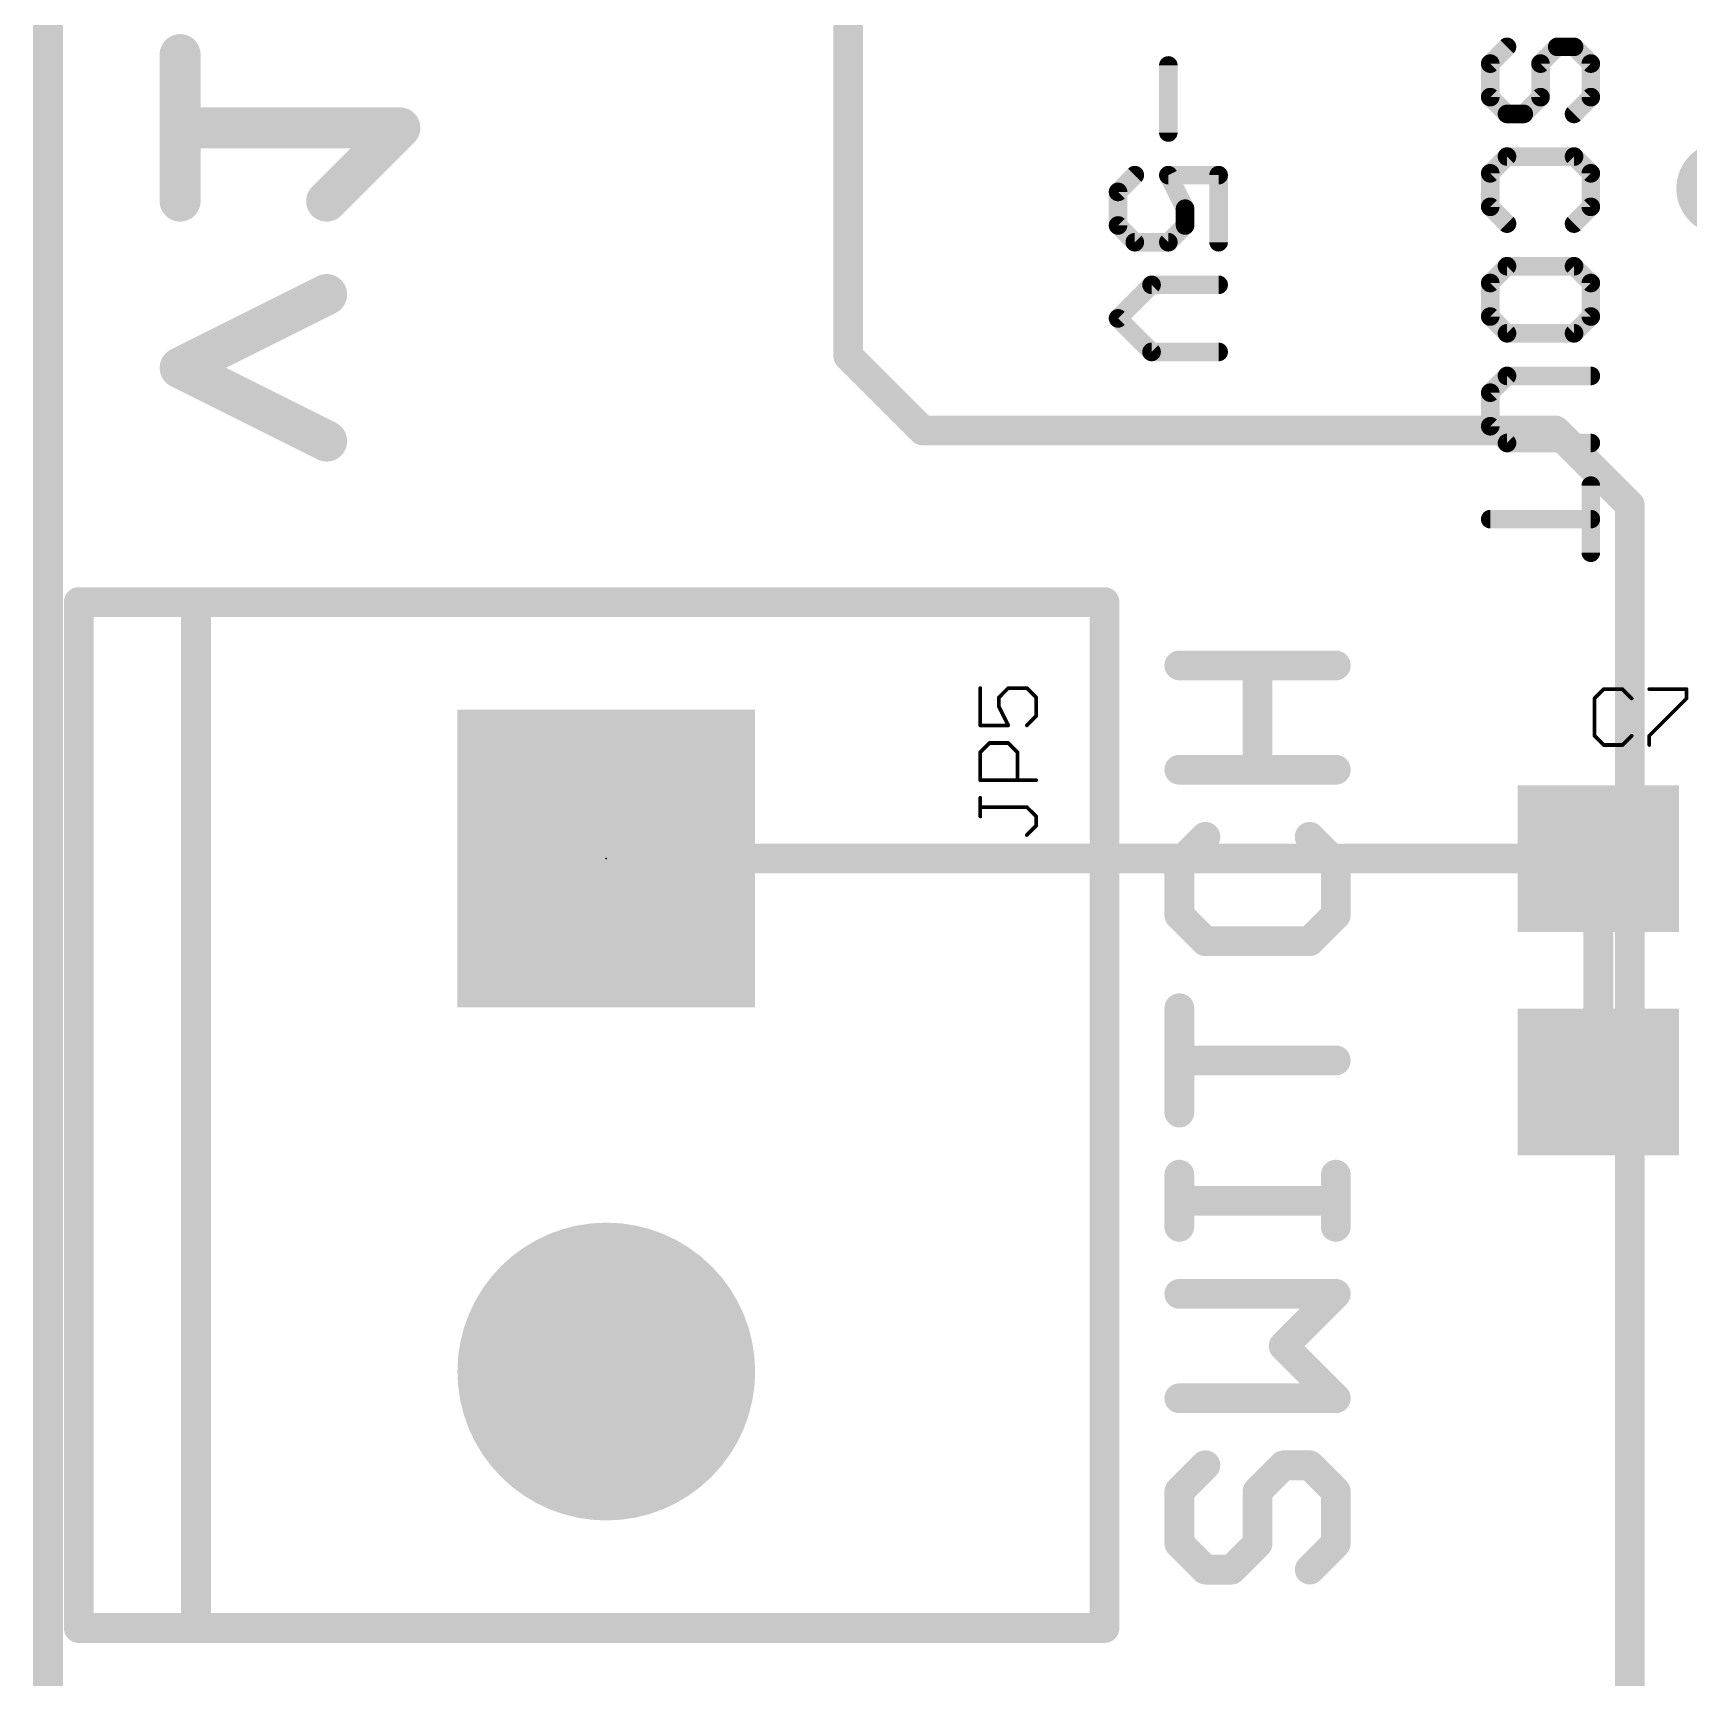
# Model space of a CAD drawing. Extents: x -0.1 to 74.4, y -25.4 to 49.6.
# Drawn here: x -0.1 to 11.2, y 22.35 to 33.57 of the extents above; entities that cross this region are included whole.
import ezdxf

# ---------------------------------------------------------------- set-up
doc = ezdxf.new("R2010")
doc.units = 0
for name, color, linetype in [('1', 12, 'CONTINUOUS'), ('15', 12, 'CONTINUOUS'), ('16', 132, 'CONTINUOUS'), ('17', 110, 'CONTINUOUS'), ('18', 110, 'CONTINUOUS'), ('20', 53, 'CONTINUOUS'), ('21', 41, 'CONTINUOUS'), ('23', 53, 'CONTINUOUS'), ('25', 253, 'CONTINUOUS')]:
    doc.layers.add(name, color=color, linetype=linetype)

# ---------------------------------------------------------------- blocks, each defined once
blk = doc.blocks.new('RECT')
blk.add_solid([(-0.5, -0.5), (0.5, -0.5), (-0.5, 0.5), (0.5, 0.5)])
blk = doc.blocks.new('SQUAREP')
blk.add_solid([(-0.5, -0.5), (0.5, -0.5), (-0.5, 0.5), (0.5, 0.5)])
blk = doc.blocks.new('ROUNDP')
at = {"const_width": 0.5}
blk.add_lwpolyline([(0, -0.25, 1), (0, 0.25, 1), (0, -0.25)], format="xyb", dxfattribs=at)
blk = doc.blocks.new('ROUNDV')
at = {"const_width": 0.5}
blk.add_lwpolyline([(0, -0.25, 1), (0, 0.25, 1), (0, -0.25)], format="xyb", dxfattribs=at)

msp = doc.modelspace()

# ---------------------------------------------------------------- linework, layer by layer
at = {"layer": '1', "const_width": 0.2032}
for points in [[(3.81, 27.94), (10.58, 27.94)], [(10.58, 26.416), (10.58, 27.94)]]:
    msp.add_lwpolyline(points, dxfattribs=at)
at = {"layer": '1', "const_width": 0.1016}
for points in [[(3.81, 27.9908, 1), (3.81, 27.8892)], [(10.6308, 27.94, 1), (10.5292, 27.94)], [(10.58, 27.8892, 1), (10.58, 27.9908)], [(10.5292, 26.416, 1), (10.6308, 26.416)]]:
    msp.add_lwpolyline(points, format="xyb", dxfattribs=at)
at = {"layer": '15', "const_width": 0.2032}
msp.add_lwpolyline([(0, 2.54), (0, 46.99)], dxfattribs=at)
at = {"layer": '16'}
for points, const_width in [([(0, 2.54), (0, 46.99)], 0.2032), ([(5.461, 31.369), (5.461, 43.815)], 0.2032), ([(0.9017, 32.4254), (0.9017, 33.4253)], 0.2794), ([(2.4016, 32.9253), (0.9017, 32.9253)], 0.2794), ([(1.9016, 32.4254), (2.4016, 32.9253)], 0.2794), ([(0.9017, 31.2882), (1.9016, 31.7881)], 0.2794), ([(1.9016, 30.7882), (0.9017, 31.2882)], 0.2794), ([(5.969, 30.861), (5.461, 31.369)], 0.2032), ([(10.287, 30.861), (5.969, 30.861)], 0.2032), ([(10.795, 30.353), (10.287, 30.861)], 0.2032), ([(10.795, 3.048), (10.795, 30.353)], 0.2032)]:
    msp.add_lwpolyline(points, dxfattribs=dict(at, const_width=const_width))
for points, const_width in [([(0.9716, 33.4253, 1), (0.8319, 33.4253)], 0.1397), ([(0.9017, 32.9952, 1), (0.9017, 32.8555)], 0.1397), ([(2.451, 32.8759, 1), (2.3522, 32.9747)], 0.1397), ([(2.4016, 32.8555, 1), (2.4016, 32.9952)], 0.1397), ([(1.8522, 32.4748, 1), (1.951, 32.376)], 0.1397), ([(0.8319, 32.4254, 1), (0.9716, 32.4254)], 0.1397), ([(1.9329, 31.7257, 1), (1.8704, 31.8506)], 0.1397), ([(0.9329, 31.3507, 1), (0.8705, 31.2257)], 0.1397), ([(0.8705, 31.3507, 1), (0.9329, 31.2257)], 0.1397), ([(5.4969, 31.4049, 1), (5.4251, 31.3331)], 0.1016), ([(5.4102, 31.369, 1), (5.5118, 31.369)], 0.1016), ([(5.969, 30.9118, 1), (5.969, 30.8102)], 0.1016), ([(10.3229, 30.8969, 1), (10.2511, 30.8251)], 0.1016), ([(10.287, 30.8102, 1), (10.287, 30.9118)], 0.1016), ([(1.8704, 30.7257, 1), (1.9329, 30.8507)], 0.1397), ([(5.9331, 30.8251, 1), (6.0049, 30.8969)], 0.1016), ([(10.8458, 30.353, 1), (10.7442, 30.353)], 0.1016), ([(10.7591, 30.3171, 1), (10.8309, 30.3889)], 0.1016)]:
    msp.add_lwpolyline(points, format="xyb", dxfattribs=dict(at, const_width=const_width))
at = {"layer": '20', "const_width": 0.2032}
msp.add_lwpolyline([(0, 2.54), (0, 46.99)], dxfattribs=at)
at = {"layer": '21'}
for points, const_width in [([(9.8425, 33.3637), (9.9569, 33.4781)], 0.127), ([(9.8425, 33.3637), (9.9569, 33.4781)], 0.127), ([(10.3001, 33.4781), (10.1857, 33.3637)], 0.127), ([(10.3001, 33.4781), (10.1857, 33.3637)], 0.127), ([(10.4145, 33.4781), (10.3001, 33.4781)], 0.127), ([(10.4145, 33.4781), (10.3001, 33.4781)], 0.127), ([(10.5289, 33.3637), (10.4145, 33.4781)], 0.127), ([(10.5289, 33.3637), (10.4145, 33.4781)], 0.127), ([(7.6457, 33.3511), (7.6457, 32.8935)], 0.127), ([(9.8425, 33.1349), (9.8425, 33.3637)], 0.127), ([(9.8425, 33.1349), (9.8425, 33.3637)], 0.127), ([(10.1857, 33.3637), (10.1857, 33.1349)], 0.127), ([(10.1857, 33.3637), (10.1857, 33.1349)], 0.127), ([(10.5289, 33.1349), (10.5289, 33.3637)], 0.127), ([(10.5289, 33.1349), (10.5289, 33.3637)], 0.127), ([(9.9569, 33.0205), (9.8425, 33.1349)], 0.127), ([(9.9569, 33.0205), (9.8425, 33.1349)], 0.127), ([(10.1857, 33.1349), (10.0713, 33.0205)], 0.127), ([(10.1857, 33.1349), (10.0713, 33.0205)], 0.127), ([(10.4145, 33.0205), (10.5289, 33.1349)], 0.127), ([(10.4145, 33.0205), (10.5289, 33.1349)], 0.127), ([(10.0713, 33.0205), (9.9569, 33.0205)], 0.127), ([(10.0713, 33.0205), (9.9569, 33.0205)], 0.127), ([(9.9569, 32.7297), (9.8425, 32.6153)], 0.127), ([(9.9569, 32.7297), (9.8425, 32.6153)], 0.127), ([(10.4145, 32.7297), (9.9569, 32.7297)], 0.127), ([(10.4145, 32.7297), (9.9569, 32.7297)], 0.127), ([(10.5289, 32.6153), (10.4145, 32.7297)], 0.127), ([(10.5289, 32.6153), (10.4145, 32.7297)], 0.127), ([(7.3025, 32.4883), (7.4169, 32.6027)], 0.127), ([(7.9889, 32.6027), (7.6457, 32.6027)], 0.127), ([(7.6457, 32.6027), (7.7601, 32.3739)], 0.127), ([(7.9889, 32.1451), (7.9889, 32.6027)], 0.127), ([(9.8425, 32.6153), (9.8425, 32.3865)], 0.127), ([(9.8425, 32.6153), (9.8425, 32.3865)], 0.127), ([(10.5289, 32.3865), (10.5289, 32.6153)], 0.127), ([(10.5289, 32.3865), (10.5289, 32.6153)], 0.127), ([(7.3025, 32.2595), (7.3025, 32.4883)], 0.127), ([(7.7601, 32.3739), (7.7601, 32.2595)], 0.127), ([(9.8425, 32.3865), (9.9569, 32.2721)], 0.127), ([(9.8425, 32.3865), (9.9569, 32.2721)], 0.127), ([(10.4145, 32.2721), (10.5289, 32.3865)], 0.127), ([(10.4145, 32.2721), (10.5289, 32.3865)], 0.127), ([(7.4169, 32.1451), (7.3025, 32.2595)], 0.127), ([(7.7601, 32.2595), (7.6457, 32.1451)], 0.127), ([(7.6457, 32.1451), (7.4169, 32.1451)], 0.127), ([(9.9569, 31.9813), (9.8425, 31.8669)], 0.127), ([(9.9569, 31.9813), (9.8425, 31.8669)], 0.127), ([(10.4145, 31.9813), (9.9569, 31.9813)], 0.127), ([(10.4145, 31.9813), (9.9569, 31.9813)], 0.127), ([(10.5289, 31.8669), (10.4145, 31.9813)], 0.127), ([(10.5289, 31.8669), (10.4145, 31.9813)], 0.127), ([(7.5313, 31.8543), (7.3025, 31.6255)], 0.127), ([(7.9889, 31.8543), (7.5313, 31.8543)], 0.127), ([(9.8425, 31.8669), (9.8425, 31.6381)], 0.127), ([(9.8425, 31.8669), (9.8425, 31.6381)], 0.127), ([(10.5289, 31.6381), (10.5289, 31.8669)], 0.127), ([(10.5289, 31.6381), (10.5289, 31.8669)], 0.127), ([(7.3025, 31.6255), (7.5313, 31.3967)], 0.127), ([(9.8425, 31.6381), (9.9569, 31.5237)], 0.127), ([(9.8425, 31.6381), (9.9569, 31.5237)], 0.127), ([(10.4145, 31.5237), (10.5289, 31.6381)], 0.127), ([(10.4145, 31.5237), (10.5289, 31.6381)], 0.127), ([(9.9569, 31.5237), (10.4145, 31.5237)], 0.127), ([(9.9569, 31.5237), (10.4145, 31.5237)], 0.127), ([(7.5313, 31.3967), (7.9889, 31.3967)], 0.127), ([(9.9569, 31.2328), (9.8425, 31.1184)], 0.127), ([(9.9569, 31.2328), (9.8425, 31.1184)], 0.127), ([(10.5289, 31.2328), (9.9569, 31.2328)], 0.127), ([(10.5289, 31.2328), (9.9569, 31.2328)], 0.127), ([(9.8425, 31.1184), (9.8425, 30.8896)], 0.127), ([(9.8425, 31.1184), (9.8425, 30.8896)], 0.127), ([(9.8425, 30.8896), (9.9569, 30.7752)], 0.127), ([(9.8425, 30.8896), (9.9569, 30.7752)], 0.127), ([(9.9569, 30.7752), (10.5289, 30.7752)], 0.127), ([(9.9569, 30.7752), (10.5289, 30.7752)], 0.127), ([(10.5289, 30.4844), (10.5289, 30.0268)], 0.127), ([(10.5289, 30.4844), (10.5289, 30.0268)], 0.127), ([(9.8425, 30.2556), (10.5289, 30.2556)], 0.127), ([(9.8425, 30.2556), (10.5289, 30.2556)], 0.127), ([(0.21, 22.69), (0.21, 29.69)], 0.2032), ([(0.21, 29.69), (1.01, 29.69)], 0.2032), ([(1.01, 29.69), (7.21, 29.69)], 0.2032), ([(1.01, 22.69), (1.01, 29.69)], 0.2032), ([(7.21, 29.69), (7.21, 22.69)], 0.2032), ([(7.7207, 29.2576), (8.7884, 29.2576)], 0.2032), ([(8.2545, 28.5458), (8.2545, 29.2576)], 0.2032), ([(8.7884, 28.5458), (7.7207, 28.5458)], 0.2032), ([(7.8986, 28.0882), (7.7207, 27.9102)], 0.2032), ([(8.7884, 27.9102), (8.6105, 28.0882)], 0.2032), ([(7.7207, 27.9102), (7.7207, 27.5543)], 0.2032), ([(8.7884, 27.5543), (8.7884, 27.9102)], 0.2032), ([(7.7207, 27.5543), (7.8986, 27.3764)], 0.2032), ([(8.6105, 27.3764), (8.7884, 27.5543)], 0.2032), ([(7.8986, 27.3764), (8.6105, 27.3764)], 0.2032), ([(7.7207, 26.207), (7.7207, 26.9188)], 0.2032), ([(8.7884, 26.5629), (7.7207, 26.5629)], 0.2032), ([(7.7207, 25.4274), (7.7207, 25.7833)], 0.2032), ([(8.7884, 25.4274), (8.7884, 25.7833)], 0.2032), ([(8.7884, 25.6053), (7.7207, 25.6053)], 0.2032), ([(8.7884, 24.9698), (7.7207, 24.9698)], 0.2032), ([(8.4325, 24.6139), (8.7884, 24.9698)], 0.2032), ([(8.7884, 24.258), (8.4325, 24.6139)], 0.2032), ([(7.7207, 24.258), (8.7884, 24.258)], 0.2032), ([(7.8986, 23.8004), (7.7207, 23.6225)], 0.2032), ([(8.2545, 23.6225), (8.4325, 23.8004)], 0.2032), ([(8.4325, 23.8004), (8.6105, 23.8004)], 0.2032), ([(8.6105, 23.8004), (8.7884, 23.6225)], 0.2032), ([(7.7207, 23.6225), (7.7207, 23.2666)], 0.2032), ([(8.2545, 23.2666), (8.2545, 23.6225)], 0.2032), ([(8.7884, 23.6225), (8.7884, 23.2666)], 0.2032), ([(7.7207, 23.2666), (7.8986, 23.0886)], 0.2032), ([(8.0766, 23.0886), (8.2545, 23.2666)], 0.2032), ([(8.7884, 23.2666), (8.6105, 23.0886)], 0.2032), ([(7.8986, 23.0886), (8.0766, 23.0886)], 0.2032), ([(1.01, 22.69), (0.21, 22.69)], 0.2032), ([(7.21, 22.69), (1.01, 22.69)], 0.2032)]:
    msp.add_lwpolyline(points, dxfattribs=dict(at, const_width=const_width))
for points, const_width in [([(9.9793, 33.4556, 1), (9.9344, 33.5005)], 0.0635), ([(9.9793, 33.4556, 1), (9.9344, 33.5005)], 0.0635), ([(10.3001, 33.5098, 1), (10.3001, 33.4463)], 0.0635), ([(10.3001, 33.5098, 1), (10.3001, 33.4463)], 0.0635), ([(10.3225, 33.4556, 1), (10.2776, 33.5005)], 0.0635), ([(10.3225, 33.4556, 1), (10.2776, 33.5005)], 0.0635), ([(10.4369, 33.5005, 1), (10.392, 33.4556)], 0.0635), ([(10.4369, 33.5005, 1), (10.392, 33.4556)], 0.0635), ([(10.4145, 33.4463, 1), (10.4145, 33.5098)], 0.0635), ([(10.4145, 33.4463, 1), (10.4145, 33.5098)], 0.0635), ([(7.6774, 33.3511, 1), (7.6139, 33.3511)], 0.0635), ([(9.8743, 33.3637, 1), (9.8108, 33.3637)], 0.0635), ([(9.8743, 33.3637, 1), (9.8108, 33.3637)], 0.0635), ([(9.82, 33.3861, 1), (9.865, 33.3412)], 0.0635), ([(9.82, 33.3861, 1), (9.865, 33.3412)], 0.0635), ([(10.2174, 33.3637, 1), (10.1539, 33.3637)], 0.0635), ([(10.2174, 33.3637, 1), (10.1539, 33.3637)], 0.0635), ([(10.1632, 33.3861, 1), (10.2081, 33.3412)], 0.0635), ([(10.1632, 33.3861, 1), (10.2081, 33.3412)], 0.0635), ([(10.5606, 33.3637, 1), (10.4971, 33.3637)], 0.0635), ([(10.5606, 33.3637, 1), (10.4971, 33.3637)], 0.0635), ([(10.5064, 33.3412, 1), (10.5513, 33.3861)], 0.0635), ([(10.5064, 33.3412, 1), (10.5513, 33.3861)], 0.0635), ([(9.865, 33.1573, 1), (9.82, 33.1124)], 0.0635), ([(9.865, 33.1573, 1), (9.82, 33.1124)], 0.0635), ([(9.8108, 33.1349, 1), (9.8743, 33.1349)], 0.0635), ([(9.8108, 33.1349, 1), (9.8743, 33.1349)], 0.0635), ([(10.1539, 33.1349, 1), (10.2174, 33.1349)], 0.0635), ([(10.1539, 33.1349, 1), (10.2174, 33.1349)], 0.0635), ([(10.2081, 33.1124, 1), (10.1632, 33.1573)], 0.0635), ([(10.2081, 33.1124, 1), (10.1632, 33.1573)], 0.0635), ([(10.4971, 33.1349, 1), (10.5606, 33.1349)], 0.0635), ([(10.4971, 33.1349, 1), (10.5606, 33.1349)], 0.0635), ([(10.5513, 33.1124, 1), (10.5064, 33.1573)], 0.0635), ([(10.5513, 33.1124, 1), (10.5064, 33.1573)], 0.0635), ([(9.9569, 33.0522, 1), (9.9569, 32.9887)], 0.0635), ([(9.9569, 33.0522, 1), (9.9569, 32.9887)], 0.0635), ([(9.9344, 32.998, 1), (9.9793, 33.0429)], 0.0635), ([(9.9344, 32.998, 1), (9.9793, 33.0429)], 0.0635), ([(10.0488, 33.0429, 1), (10.0937, 32.998)], 0.0635), ([(10.0488, 33.0429, 1), (10.0937, 32.998)], 0.0635), ([(10.0713, 32.9887, 1), (10.0713, 33.0522)], 0.0635), ([(10.0713, 32.9887, 1), (10.0713, 33.0522)], 0.0635), ([(10.392, 33.0429, 1), (10.4369, 32.998)], 0.0635), ([(10.392, 33.0429, 1), (10.4369, 32.998)], 0.0635), ([(7.6139, 32.8935, 1), (7.6774, 32.8935)], 0.0635), ([(9.9569, 32.7614, 1), (9.9569, 32.6979)], 0.0635), ([(9.9569, 32.7614, 1), (9.9569, 32.6979)], 0.0635), ([(9.9793, 32.7072, 1), (9.9344, 32.7521)], 0.0635), ([(9.9793, 32.7072, 1), (9.9344, 32.7521)], 0.0635), ([(10.4369, 32.7521, 1), (10.392, 32.7072)], 0.0635), ([(10.4369, 32.7521, 1), (10.392, 32.7072)], 0.0635), ([(10.4145, 32.6979, 1), (10.4145, 32.7614)], 0.0635), ([(10.4145, 32.6979, 1), (10.4145, 32.7614)], 0.0635), ([(7.4393, 32.5802, 1), (7.3944, 32.6251)], 0.0635), ([(7.6457, 32.6344, 1), (7.6457, 32.5709)], 0.0635), ([(7.6741, 32.6169, 1), (7.6173, 32.5885)], 0.0635), ([(8.0206, 32.6027, 1), (7.9571, 32.6027)], 0.0635), ([(7.9889, 32.5709, 1), (7.9889, 32.6344)], 0.0635), ([(9.8743, 32.6153, 1), (9.8108, 32.6153)], 0.0635), ([(9.8743, 32.6153, 1), (9.8108, 32.6153)], 0.0635), ([(9.82, 32.6377, 1), (9.865, 32.5928)], 0.0635), ([(9.82, 32.6377, 1), (9.865, 32.5928)], 0.0635), ([(10.5606, 32.6153, 1), (10.4971, 32.6153)], 0.0635), ([(10.5606, 32.6153, 1), (10.4971, 32.6153)], 0.0635), ([(10.5064, 32.5928, 1), (10.5513, 32.6377)], 0.0635), ([(10.5064, 32.5928, 1), (10.5513, 32.6377)], 0.0635), ([(7.3342, 32.4883, 1), (7.2708, 32.4883)], 0.0635), ([(7.28, 32.5107, 1), (7.325, 32.4658)], 0.0635), ([(7.7918, 32.3739, 1), (7.7283, 32.3739)], 0.0635), ([(9.865, 32.4089, 1), (9.82, 32.364)], 0.0635), ([(9.865, 32.4089, 1), (9.82, 32.364)], 0.0635), ([(10.5513, 32.364, 1), (10.5064, 32.4089)], 0.0635), ([(10.5513, 32.364, 1), (10.5064, 32.4089)], 0.0635), ([(7.325, 32.2819, 1), (7.28, 32.237)], 0.0635), ([(7.7317, 32.3597, 1), (7.7885, 32.3881)], 0.0635), ([(7.7825, 32.237, 1), (7.7376, 32.2819)], 0.0635), ([(9.8108, 32.3865, 1), (9.8743, 32.3865)], 0.0635), ([(9.8108, 32.3865, 1), (9.8743, 32.3865)], 0.0635), ([(9.9344, 32.2496, 1), (9.9793, 32.2945)], 0.0635), ([(9.9344, 32.2496, 1), (9.9793, 32.2945)], 0.0635), ([(10.392, 32.2945, 1), (10.4369, 32.2496)], 0.0635), ([(10.392, 32.2945, 1), (10.4369, 32.2496)], 0.0635), ([(10.4971, 32.3865, 1), (10.5606, 32.3865)], 0.0635), ([(10.4971, 32.3865, 1), (10.5606, 32.3865)], 0.0635), ([(7.2708, 32.2595, 1), (7.3342, 32.2595)], 0.0635), ([(7.4169, 32.1768, 1), (7.4169, 32.1133)], 0.0635), ([(7.6457, 32.1133, 1), (7.6457, 32.1768)], 0.0635), ([(7.7283, 32.2595, 1), (7.7918, 32.2595)], 0.0635), ([(7.3944, 32.1226, 1), (7.4393, 32.1675)], 0.0635), ([(7.6232, 32.1675, 1), (7.6681, 32.1226)], 0.0635), ([(7.9571, 32.1451, 1), (8.0206, 32.1451)], 0.0635), ([(9.9569, 32.013, 1), (9.9569, 31.9495)], 0.0635), ([(9.9569, 32.013, 1), (9.9569, 31.9495)], 0.0635), ([(9.9793, 31.9588, 1), (9.9344, 32.0037)], 0.0635), ([(9.9793, 31.9588, 1), (9.9344, 32.0037)], 0.0635), ([(10.4369, 32.0037, 1), (10.392, 31.9588)], 0.0635), ([(10.4369, 32.0037, 1), (10.392, 31.9588)], 0.0635), ([(10.4145, 31.9495, 1), (10.4145, 32.013)], 0.0635), ([(10.4145, 31.9495, 1), (10.4145, 32.013)], 0.0635), ([(7.5313, 31.886, 1), (7.5313, 31.8225)], 0.0635), ([(7.5537, 31.8318, 1), (7.5088, 31.8767)], 0.0635), ([(7.9889, 31.8225, 1), (7.9889, 31.886)], 0.0635), ([(9.8743, 31.8669, 1), (9.8108, 31.8669)], 0.0635), ([(9.8743, 31.8669, 1), (9.8108, 31.8669)], 0.0635), ([(9.82, 31.8893, 1), (9.865, 31.8444)], 0.0635), ([(9.82, 31.8893, 1), (9.865, 31.8444)], 0.0635), ([(10.5606, 31.8669, 1), (10.4971, 31.8669)], 0.0635), ([(10.5606, 31.8669, 1), (10.4971, 31.8669)], 0.0635), ([(10.5064, 31.8444, 1), (10.5513, 31.8893)], 0.0635), ([(10.5064, 31.8444, 1), (10.5513, 31.8893)], 0.0635), ([(7.325, 31.6479, 1), (7.28, 31.603)], 0.0635), ([(7.28, 31.6479, 1), (7.325, 31.603)], 0.0635), ([(9.865, 31.6605, 1), (9.82, 31.6156)], 0.0635), ([(9.865, 31.6605, 1), (9.82, 31.6156)], 0.0635), ([(9.8108, 31.6381, 1), (9.8743, 31.6381)], 0.0635), ([(9.8108, 31.6381, 1), (9.8743, 31.6381)], 0.0635), ([(10.4971, 31.6381, 1), (10.5606, 31.6381)], 0.0635), ([(10.4971, 31.6381, 1), (10.5606, 31.6381)], 0.0635), ([(10.5513, 31.6156, 1), (10.5064, 31.6605)], 0.0635), ([(10.5513, 31.6156, 1), (10.5064, 31.6605)], 0.0635), ([(9.9569, 31.5554, 1), (9.9569, 31.4919)], 0.0635), ([(9.9569, 31.5554, 1), (9.9569, 31.4919)], 0.0635), ([(9.9344, 31.5012, 1), (9.9793, 31.5461)], 0.0635), ([(9.9344, 31.5012, 1), (9.9793, 31.5461)], 0.0635), ([(10.392, 31.5461, 1), (10.4369, 31.5012)], 0.0635), ([(10.392, 31.5461, 1), (10.4369, 31.5012)], 0.0635), ([(10.4145, 31.4919, 1), (10.4145, 31.5554)], 0.0635), ([(10.4145, 31.4919, 1), (10.4145, 31.5554)], 0.0635), ([(7.5313, 31.4284, 1), (7.5313, 31.3649)], 0.0635), ([(7.5088, 31.3742, 1), (7.5537, 31.4191)], 0.0635), ([(7.9889, 31.3649, 1), (7.9889, 31.4284)], 0.0635), ([(9.9569, 31.2646, 1), (9.9569, 31.2011)], 0.0635), ([(9.9569, 31.2646, 1), (9.9569, 31.2011)], 0.0635), ([(9.9793, 31.2104, 1), (9.9344, 31.2553)], 0.0635), ([(9.9793, 31.2104, 1), (9.9344, 31.2553)], 0.0635), ([(10.5289, 31.2011, 1), (10.5289, 31.2646)], 0.0635), ([(10.5289, 31.2011, 1), (10.5289, 31.2646)], 0.0635), ([(9.8743, 31.1184, 1), (9.8108, 31.1184)], 0.0635), ([(9.8743, 31.1184, 1), (9.8108, 31.1184)], 0.0635), ([(9.82, 31.1409, 1), (9.865, 31.096)], 0.0635), ([(9.82, 31.1409, 1), (9.865, 31.096)], 0.0635), ([(9.865, 30.9121, 1), (9.82, 30.8672)], 0.0635), ([(9.865, 30.9121, 1), (9.82, 30.8672)], 0.0635), ([(9.8108, 30.8896, 1), (9.8743, 30.8896)], 0.0635), ([(9.8108, 30.8896, 1), (9.8743, 30.8896)], 0.0635), ([(9.9569, 30.807, 1), (9.9569, 30.7435)], 0.0635), ([(9.9569, 30.807, 1), (9.9569, 30.7435)], 0.0635), ([(9.9344, 30.7528, 1), (9.9793, 30.7977)], 0.0635), ([(9.9344, 30.7528, 1), (9.9793, 30.7977)], 0.0635), ([(10.5289, 30.7435, 1), (10.5289, 30.807)], 0.0635), ([(10.5289, 30.7435, 1), (10.5289, 30.807)], 0.0635), ([(10.5606, 30.4844, 1), (10.4971, 30.4844)], 0.0635), ([(10.5606, 30.4844, 1), (10.4971, 30.4844)], 0.0635), ([(9.8425, 30.2874, 1), (9.8425, 30.2239)], 0.0635), ([(9.8425, 30.2874, 1), (9.8425, 30.2239)], 0.0635), ([(10.5289, 30.2239, 1), (10.5289, 30.2874)], 0.0635), ([(10.5289, 30.2239, 1), (10.5289, 30.2874)], 0.0635), ([(10.4971, 30.0268, 1), (10.5606, 30.0268)], 0.0635), ([(10.4971, 30.0268, 1), (10.5606, 30.0268)], 0.0635), ([(0.2608, 29.69, 1), (0.1592, 29.69)], 0.1016), ([(0.21, 29.7408, 1), (0.21, 29.6392)], 0.1016), ([(1.01, 29.7408, 1), (1.01, 29.6392)], 0.1016), ([(1.0608, 29.69, 1), (0.9592, 29.69)], 0.1016), ([(1.01, 29.6392, 1), (1.01, 29.7408)], 0.1016), ([(7.2608, 29.69, 1), (7.1592, 29.69)], 0.1016), ([(7.21, 29.6392, 1), (7.21, 29.7408)], 0.1016), ([(7.7207, 29.3084, 1), (7.7207, 29.2068)], 0.1016), ([(8.3053, 29.2576, 1), (8.2037, 29.2576)], 0.1016), ([(8.7884, 29.2068, 1), (8.7884, 29.3084)], 0.1016), ([(7.7207, 28.5966, 1), (7.7207, 28.495)], 0.1016), ([(8.2037, 28.5458, 1), (8.3053, 28.5458)], 0.1016), ([(8.7884, 28.495, 1), (8.7884, 28.5966)], 0.1016), ([(7.9346, 28.0523, 1), (7.8627, 28.1241)], 0.1016), ([(8.6464, 28.1241, 1), (8.5745, 28.0523)], 0.1016), ([(7.7715, 27.9102, 1), (7.6699, 27.9102)], 0.1016), ([(7.6848, 27.9462, 1), (7.7566, 27.8743)], 0.1016), ([(8.8392, 27.9102, 1), (8.7376, 27.9102)], 0.1016), ([(8.7525, 27.8743, 1), (8.8243, 27.9462)], 0.1016), ([(7.7566, 27.5903, 1), (7.6848, 27.5184)], 0.1016), ([(7.6699, 27.5543, 1), (7.7715, 27.5543)], 0.1016), ([(8.7376, 27.5543, 1), (8.8392, 27.5543)], 0.1016), ([(8.8243, 27.5184, 1), (8.7525, 27.5903)], 0.1016), ([(7.8986, 27.4272, 1), (7.8986, 27.3256)], 0.1016), ([(7.8627, 27.3405, 1), (7.9346, 27.4123)], 0.1016), ([(8.5745, 27.4123, 1), (8.6464, 27.3405)], 0.1016), ([(8.6105, 27.3256, 1), (8.6105, 27.4272)], 0.1016), ([(7.7715, 26.9188, 1), (7.6699, 26.9188)], 0.1016), ([(7.7207, 26.6137, 1), (7.7207, 26.5121)], 0.1016), ([(8.7884, 26.5121, 1), (8.7884, 26.6137)], 0.1016), ([(7.6699, 26.207, 1), (7.7715, 26.207)], 0.1016), ([(7.7715, 25.7833, 1), (7.6699, 25.7833)], 0.1016), ([(8.8392, 25.7833, 1), (8.7376, 25.7833)], 0.1016), ([(7.7207, 25.6561, 1), (7.7207, 25.5545)], 0.1016), ([(8.7884, 25.5545, 1), (8.7884, 25.6561)], 0.1016), ([(7.6699, 25.4274, 1), (7.7715, 25.4274)], 0.1016), ([(8.7376, 25.4274, 1), (8.8392, 25.4274)], 0.1016), ([(7.7207, 25.0206, 1), (7.7207, 24.919)], 0.1016), ([(8.8243, 24.9339, 1), (8.7525, 25.0057)], 0.1016), ([(8.7884, 24.919, 1), (8.7884, 25.0206)], 0.1016), ([(8.4684, 24.6498, 1), (8.3966, 24.578)], 0.1016), ([(8.3966, 24.6498, 1), (8.4684, 24.578)], 0.1016), ([(7.7207, 24.3088, 1), (7.7207, 24.2072)], 0.1016), ([(8.7525, 24.2221, 1), (8.8243, 24.2939)], 0.1016), ([(8.7884, 24.2072, 1), (8.7884, 24.3088)], 0.1016), ([(7.9346, 23.7645, 1), (7.8627, 23.8363)], 0.1016), ([(8.4325, 23.8512, 1), (8.4325, 23.7496)], 0.1016), ([(8.4684, 23.7645, 1), (8.3966, 23.8363)], 0.1016), ([(8.6464, 23.8363, 1), (8.5745, 23.7645)], 0.1016), ([(8.6105, 23.7496, 1), (8.6105, 23.8512)], 0.1016), ([(7.7715, 23.6225, 1), (7.6699, 23.6225)], 0.1016), ([(7.6848, 23.6584, 1), (7.7566, 23.5865)], 0.1016), ([(8.3053, 23.6225, 1), (8.2037, 23.6225)], 0.1016), ([(8.2186, 23.6584, 1), (8.2905, 23.5865)], 0.1016), ([(8.8392, 23.6225, 1), (8.7376, 23.6225)], 0.1016), ([(8.7525, 23.5865, 1), (8.8243, 23.6584)], 0.1016), ([(7.7566, 23.3025, 1), (7.6848, 23.2306)], 0.1016), ([(7.6699, 23.2666, 1), (7.7715, 23.2666)], 0.1016), ([(8.2037, 23.2666, 1), (8.3053, 23.2666)], 0.1016), ([(8.2905, 23.2306, 1), (8.2186, 23.3025)], 0.1016), ([(8.7376, 23.2666, 1), (8.8392, 23.2666)], 0.1016), ([(8.8243, 23.2306, 1), (8.7525, 23.3025)], 0.1016), ([(7.8986, 23.1394, 1), (7.8986, 23.0378)], 0.1016), ([(7.8627, 23.0527, 1), (7.9346, 23.1245)], 0.1016), ([(8.0407, 23.1245, 1), (8.1125, 23.0527)], 0.1016), ([(8.0766, 23.0378, 1), (8.0766, 23.1394)], 0.1016), ([(8.5745, 23.1245, 1), (8.6464, 23.0527)], 0.1016), ([(0.21, 22.7408, 1), (0.21, 22.6392)], 0.1016), ([(0.1592, 22.69, 1), (0.2608, 22.69)], 0.1016), ([(1.01, 22.7408, 1), (1.01, 22.6392)], 0.1016), ([(0.9592, 22.69, 1), (1.0608, 22.69)], 0.1016), ([(1.01, 22.6392, 1), (1.01, 22.7408)], 0.1016), ([(7.1592, 22.69, 1), (7.2608, 22.69)], 0.1016), ([(7.21, 22.6392, 1), (7.21, 22.7408)], 0.1016)]:
    msp.add_lwpolyline(points, format="xyb", dxfattribs=dict(at, const_width=const_width))
at = {"layer": '23'}
msp.add_point((3.81, 27.94), dxfattribs=at)
at = {"layer": '25', "const_width": 0.0127}
for points in [[(6.3687, 29.1027, 1), (6.356, 29.1027)], [(6.4958, 29.0392, 1), (6.4831, 29.0392)], [(6.485, 29.0436, 1), (6.494, 29.0347)], [(6.553, 29.1091, 1), (6.553, 29.0964)], [(6.5575, 29.0982, 1), (6.5485, 29.1072)], [(6.6846, 29.1072, 1), (6.6757, 29.0982)], [(6.6801, 29.0964, 1), (6.6801, 29.1091)], [(6.7501, 29.0392, 1), (6.7374, 29.0392)], [(6.7392, 29.0347, 1), (6.7482, 29.0436)], [(10.5492, 29.037, 1), (10.5582, 29.028)], [(10.5601, 29.0325, 1), (10.5474, 29.0325)], [(10.6173, 29.1024, 1), (10.6173, 29.0897)], [(10.6217, 29.0915, 1), (10.6128, 29.1005)], [(10.7489, 29.1005, 1), (10.7399, 29.0915)], [(10.7444, 29.0897, 1), (10.7444, 29.1024)], [(10.8034, 29.028, 1), (10.8124, 29.037)], [(10.9279, 29.1024, 1), (10.9279, 29.0897)], [(11.1885, 29.096, 1), (11.1758, 29.096)], [(11.1866, 29.028, 1), (11.1776, 29.037)], [(11.1821, 29.0897, 1), (11.1821, 29.1024)], [(6.4952, 28.9784, 1), (6.4838, 28.9728)], [(6.4831, 28.9756, 1), (6.4958, 28.9756)], [(11.1758, 29.0325, 1), (11.1885, 29.0325)], [(6.356, 28.8485, 1), (6.3687, 28.8485)], [(6.3624, 28.8548, 1), (6.3624, 28.8421)], [(6.5474, 28.8457, 1), (6.5587, 28.8513)], [(6.553, 28.8421, 1), (6.553, 28.8548)], [(6.6757, 28.853, 1), (6.6846, 28.844)], [(6.7374, 28.912, 1), (6.7501, 28.912)], [(6.7482, 28.9076, 1), (6.7392, 28.9165)], [(6.4259, 28.7349, 1), (6.4259, 28.7221)], [(6.4304, 28.724, 1), (6.4214, 28.733)], [(6.5575, 28.733, 1), (6.5485, 28.724)], [(6.553, 28.7221, 1), (6.553, 28.7349)], [(10.5582, 28.7827, 1), (10.5492, 28.7738)], [(10.5474, 28.7783, 1), (10.5601, 28.7783)], [(10.6173, 28.7211, 1), (10.6173, 28.7083)], [(10.6128, 28.7102, 1), (10.6217, 28.7192)], [(10.7399, 28.7192, 1), (10.7489, 28.7102)], [(10.7444, 28.7083, 1), (10.7444, 28.7211)], [(10.8124, 28.7738, 1), (10.8034, 28.7827)], [(10.9343, 28.7783, 1), (10.9216, 28.7783)], [(10.9234, 28.7827, 1), (10.9324, 28.7738)], [(10.9216, 28.7147, 1), (10.9343, 28.7147)], [(6.3687, 28.6649, 1), (6.356, 28.6649)], [(6.3579, 28.6694, 1), (6.3669, 28.6605)], [(6.6229, 28.6649, 1), (6.6102, 28.6649)], [(6.6121, 28.6605, 1), (6.6211, 28.6694)], [(6.356, 28.4743, 1), (6.3687, 28.4743)], [(6.3624, 28.4806, 1), (6.3624, 28.4679)], [(6.6102, 28.4743, 1), (6.6229, 28.4743)], [(6.7437, 28.4679, 1), (6.7437, 28.4806)], [(6.3687, 28.3543, 1), (6.356, 28.3543)], [(6.3624, 28.2971, 1), (6.3624, 28.2844)], [(6.6846, 28.2952, 1), (6.6757, 28.2863)], [(6.6801, 28.2844, 1), (6.6801, 28.2971)], [(6.356, 28.2272, 1), (6.3687, 28.2272)], [(6.7501, 28.2272, 1), (6.7374, 28.2272)], [(6.7374, 28.1636, 1), (6.7501, 28.1636)], [(6.7392, 28.2227, 1), (6.7482, 28.2317)], [(6.7482, 28.1591, 1), (6.7392, 28.1681)], [(6.6757, 28.1046, 1), (6.6846, 28.0956)]]:
    msp.add_lwpolyline(points, format="xyb", dxfattribs=at)
at = {"layer": '25', "const_width": 0.0254}
for points in [[(6.3624, 29.1027), (6.3624, 28.8485)], [(6.4895, 29.0392), (6.553, 29.1027)], [(6.4895, 28.9756), (6.4895, 29.0392)], [(6.553, 29.1027), (6.6801, 29.1027)], [(6.6801, 29.1027), (6.7437, 29.0392)], [(6.7437, 29.0392), (6.7437, 28.912)], [(10.6173, 29.096), (10.5537, 29.0325)], [(10.5537, 29.0325), (10.5537, 28.7783)], [(10.7444, 29.096), (10.6173, 29.096)], [(10.8079, 29.0325), (10.7444, 29.096)], [(10.9279, 29.096), (11.1821, 29.096)], [(11.1821, 29.0325), (10.9279, 28.7783)], [(11.1821, 29.096), (11.1821, 29.0325)], [(6.553, 28.8485), (6.4895, 28.9756)], [(6.3624, 28.8485), (6.553, 28.8485)], [(6.7437, 28.912), (6.6801, 28.8485)], [(6.3624, 28.6649), (6.4259, 28.7285)], [(6.4259, 28.7285), (6.553, 28.7285)], [(6.553, 28.7285), (6.6166, 28.6649)], [(10.5537, 28.7783), (10.6173, 28.7147)], [(10.6173, 28.7147), (10.7444, 28.7147)], [(10.7444, 28.7147), (10.8079, 28.7783)], [(10.9279, 28.7783), (10.9279, 28.7147)], [(6.3624, 28.4743), (6.3624, 28.6649)], [(6.6166, 28.6649), (6.6166, 28.4743)], [(6.7437, 28.4743), (6.3624, 28.4743)], [(6.3624, 28.2272), (6.3624, 28.3543)], [(6.6801, 28.2907), (6.3624, 28.2907)], [(6.7437, 28.2272), (6.6801, 28.2907)], [(6.6801, 28.1001), (6.7437, 28.1636)], [(6.7437, 28.1636), (6.7437, 28.2272)]]:
    msp.add_lwpolyline(points, dxfattribs=at)

# ---------------------------------------------------------------- block references
at = {"layer": '1', "xscale": 1.1}
msp.add_blockref('RECT', (10.58, 27.94), dxfattribs=at)
at = {"layer": '1', "xscale": 1.1, "rotation": 180}
msp.add_blockref('RECT', (10.58, 26.416), dxfattribs=at)
at = {"layer": '17', "rotation": 270}
for name, p, xscale, yscale in [('SQUAREP', (3.81, 27.94), 2.032, 2.032), ('SQUAREP', (3.81, 27.94), 2.032, 2.032), ('ROUNDP', (3.81, 27.94), 1.8, 1.8), ('ROUNDP', (3.81, 27.94), 1.8, 1.8), ('ROUNDP', (3.81, 24.44), 2.032, 2.032), ('ROUNDP', (3.81, 24.44), 2.032, 2.032), ('ROUNDP', (3.81, 24.44), 1.8, 1.8), ('ROUNDP', (3.81, 24.44), 1.8, 1.8)]:
    msp.add_blockref(name, p, dxfattribs=dict(at, xscale=xscale, yscale=yscale))
at = {"layer": '18', "xscale": 0.635, "yscale": 0.635}
msp.add_blockref('ROUNDV', (11.43, 32.512), dxfattribs=at)
msp.add_blockref('ROUNDV', (11.43, 32.512), dxfattribs=at)

doc.saveas('drawing.dxf')
